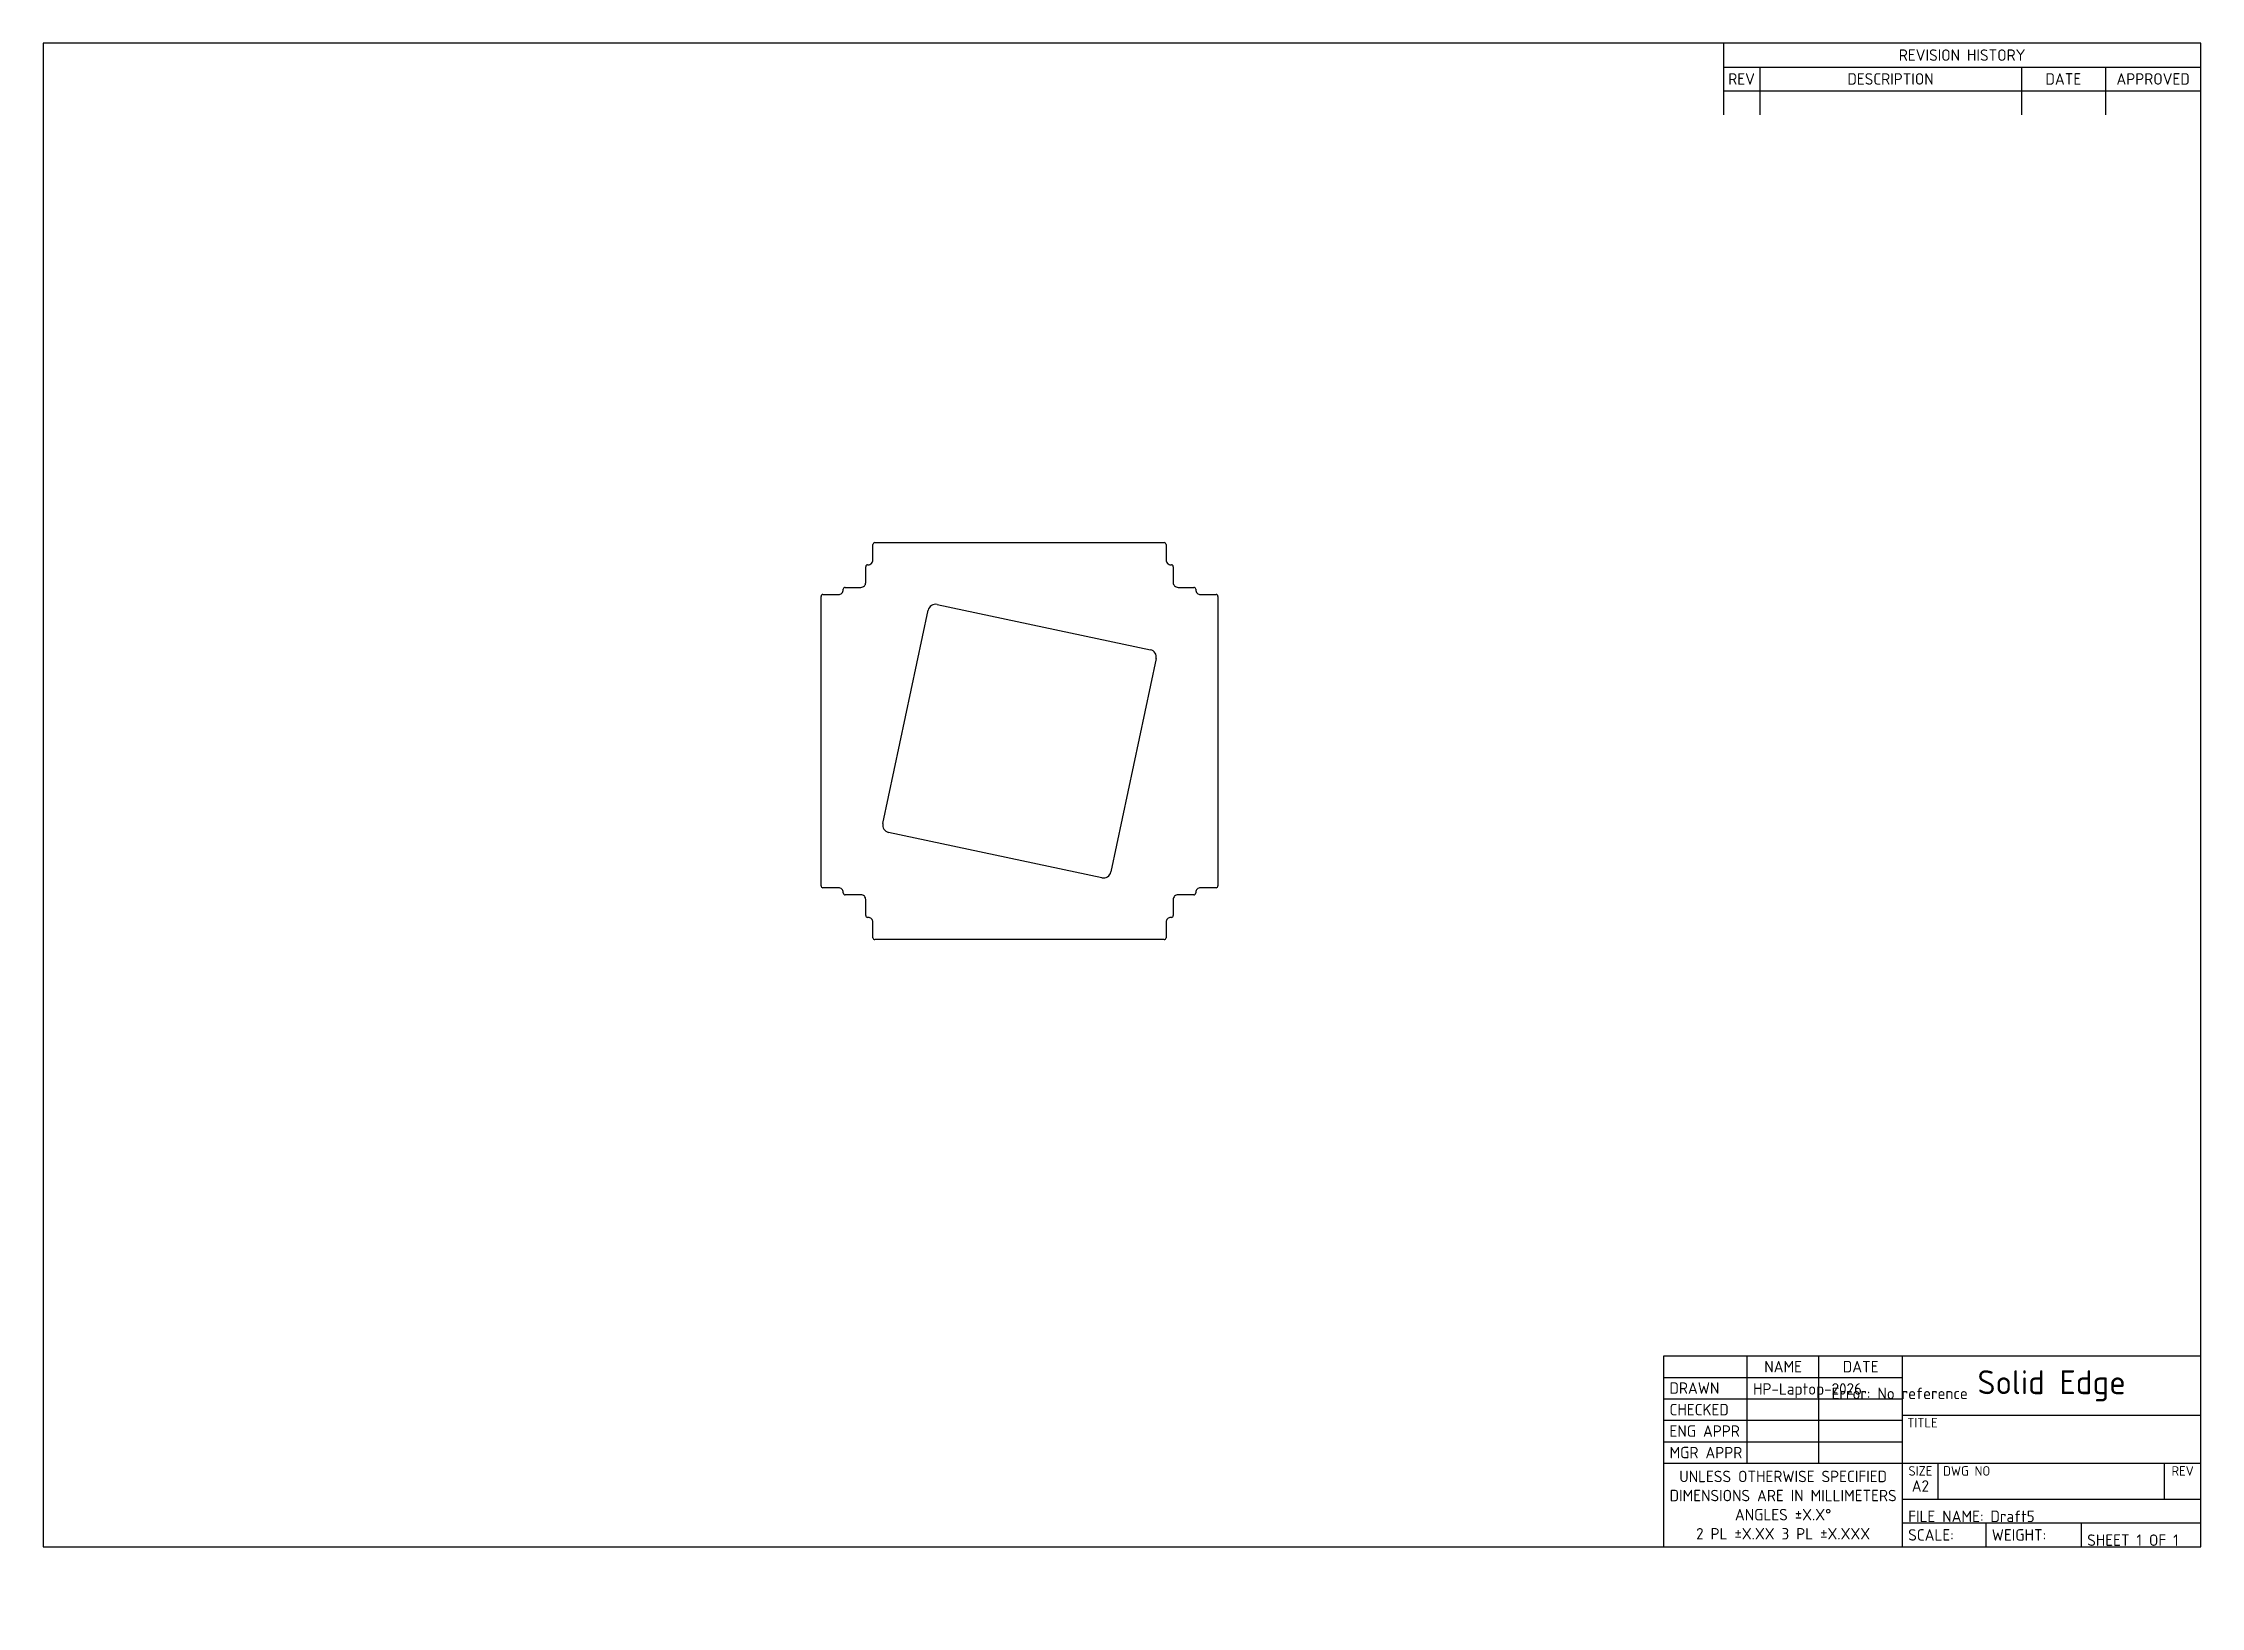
# Model space of a CAD drawing. Header units: millimetres. Extents: x 10 to 584, y -6 to 410.
import ezdxf
from ezdxf.entities.mleader import LeaderData, LeaderLine
from ezdxf.math import Vec2, Vec3

# ---------------------------------------------------------------- set-up
doc = ezdxf.new("R2010")
doc.units = ezdxf.units.MM
doc.layers.add('BEECON_+Z_END_CA', color=7, linetype='Continuous')
doc.layers.add('Default', color=7, linetype='Continuous')

# ---------------------------------------------------------------- blocks, each defined once
blk = doc.blocks.new('SE')
at = {"layer": 'BEECON_+Z_END_CA', "color": 7, "linetype": 'Continuous'}
for p, q in [((230.73, 272.51), (230.73, 276.64)), ((231.23, 277.14), (308.23, 277.14)), ((308.73, 276.64), (308.73, 272.51)), ((228.83, 266.51), (228.83, 270.74)), ((229.33, 271.24), (229.46, 271.24)), ((310, 271.24), (310.13, 271.24)), ((310.63, 270.74), (310.63, 266.51)), ((222.83, 264.61), (222.83, 264.74)), ((223.33, 265.24), (227.56, 265.24)), ((311.9, 265.24), (316.13, 265.24)), ((316.63, 264.74), (316.63, 264.61)), ((216.93, 185.84), (216.93, 262.84)), ((217.43, 263.34), (221.56, 263.34)), ((233.38, 202.42), (245.44, 259.16)), ((247.81, 260.7), (304.55, 248.64)), ((317.9, 263.34), (322.03, 263.34)), ((322.53, 262.84), (322.53, 185.84)), ((306.09, 246.27), (294.03, 189.53)), ((291.65, 187.99), (234.92, 200.05)), ((221.56, 185.34), (217.43, 185.34)), ((222.83, 183.94), (222.83, 184.07)), ((316.63, 184.07), (316.63, 183.94)), ((322.03, 185.34), (317.9, 185.34)), ((227.56, 183.44), (223.33, 183.44)), ((228.83, 177.94), (228.83, 182.17)), ((310.63, 182.17), (310.63, 177.94)), ((316.13, 183.44), (311.9, 183.44)), ((229.46, 177.44), (229.33, 177.44)), ((230.73, 172.04), (230.73, 176.17)), ((308.73, 176.17), (308.73, 172.04)), ((310.13, 177.44), (310, 177.44)), ((308.23, 171.54), (231.23, 171.54))]:
    blk.add_line(p, q, dxfattribs=at)
for centre, radius, start, end in [((231.23, 276.64), 0.5, 90.00015, 179.99985), ((308.23, 276.64), 0.5, 0.00015, 89.99985), ((229.33, 270.74), 0.5, 90.00015, 179.99985), ((229.46, 272.51), 1.27, 269.99994, 0), ((310, 272.51), 1.27, 179.99994, 270.00006), ((310.13, 270.74), 0.5, 0.00015, 89.99985), ((221.56, 264.61), 1.27, 269.99994, 0), ((223.33, 264.74), 0.5, 90.00015, 179.99985), ((227.56, 266.51), 1.27, 269.99994, 0), ((311.9, 266.51), 1.27, 179.99994, 270.00006), ((316.13, 264.74), 0.5, 0.00015, 89.99985), ((317.9, 264.61), 1.27, 179.99994, 270.00006), ((217.43, 262.84), 0.5, 90.00015, 179.99985), ((247.4, 258.74), 2, 78, 168), ((322.03, 262.84), 0.5, 0.00015, 89.99985), ((304.13, 246.68), 2, 348, 78), ((235.34, 202.01), 2, 168, 258), ((292.07, 189.95), 2, 258, 348), ((217.43, 185.84), 0.5, 180.00015, 269.99985), ((221.56, 184.07), 1.27, 0, 90.00006), ((223.33, 183.94), 0.5, 180.00015, 269.99985), ((316.13, 183.94), 0.5, 270.00015, 359.99985), ((317.9, 184.07), 1.27, 89.99994, 180.00006), ((322.03, 185.84), 0.5, 270.00015, 359.99985), ((227.56, 182.17), 1.27, 0, 90.00006), ((229.33, 177.94), 0.5, 180.00015, 269.99985), ((310.13, 177.94), 0.5, 270.00015, 359.99985), ((311.9, 182.17), 1.27, 89.99994, 180.00006), ((229.46, 176.17), 1.27, 0, 90.00006), ((310, 176.17), 1.27, 89.99994, 180.00006), ((231.23, 172.04), 0.5, 180.00015, 269.99985), ((308.23, 172.04), 0.5, 270.00015, 359.99985)]:
    blk.add_arc(centre, radius, start, end, dxfattribs=at)
blk = doc.blocks.new('_DOT')
at = {"color": 0}
blk.add_line((0, 0), (-1, 0), dxfattribs=at)
at = {"color": 0, "const_width": 0.333}
blk.add_lwpolyline([(-0.1665, 0, 1), (0.1665, 0, 1)], format="xyb", close=True, dxfattribs=at)

msp = doc.modelspace()

# ---------------------------------------------------------------- linework, layer by layer
at = {"layer": 'Default', "color": 7, "linetype": 'Continuous'}
for p, q in [((584, 410), (10, 410)), ((10, 410), (10, 10)), ((457, 410), (457, 390.95)), ((584, 10), (584, 410)), ((457, 403.65), (584, 403.65)), ((466.65, 403.65), (466.65, 390.95)), ((536.25, 403.65), (536.25, 390.95)), ((558.6, 403.65), (558.6, 390.95)), ((457, 397.3), (584, 397.3)), ((441.12, 10), (441.12, 60.8)), ((441.12, 60.8), (584, 60.8)), ((463.35, 32.23), (463.35, 60.8)), ((482.4, 32.23), (482.4, 60.8)), ((504.62, 10), (504.62, 60.8)), ((441.12, 55.09), (504.62, 55.09)), ((441.12, 49.37), (504.62, 49.37)), ((441.12, 43.66), (504.62, 43.66)), ((504.62, 45.05), (584, 45.05)), ((441.12, 37.94), (504.62, 37.94)), ((441.12, 32.23), (584, 32.23)), ((514.15, 22.7), (514.15, 32.1)), ((574.35, 22.7), (574.35, 32.1)), ((504.62, 22.7), (584, 22.7)), ((504.62, 16.35), (584, 16.35)), ((526.85, 10), (526.85, 16.35)), ((552.25, 10), (552.25, 16.35)), ((10, 10), (584, 10))]:
    msp.add_line(p, q, dxfattribs=at)

# ---------------------------------------------------------------- block references
at = {"layer": 'Default'}
msp.add_blockref('SE', (0, 0), dxfattribs=at)

# ---------------------------------------------------------------- texts
for s, insert, char_height, width, attachment_point in [('{\\fSolid Edge ISO|b0||i0||c0|p34;\\C7;\\H3.048;\\W1.;REVISION HISTORY}', (520.5, 406.82), 3.048, 127, 5), ('{\\fSolid Edge ISO|b0||i0||c0|p34;\\C7;\\H3.048;\\W1.;REV}', (461.83, 400.48), 3.048, 9.652, 5), ('{\\fSolid Edge ISO|b0||i0||c0|p34;\\C7;\\H3.048;\\W1.;DESCRIPTION}', (501.45, 400.48), 3.048, 69.596, 5), ('{\\fSolid Edge ISO|b0||i0||c0|p34;\\C7;\\H3.048;\\W1.;DATE}', (547.42, 400.48), 3.048, 22.352, 5), ('{\\fSolid Edge ISO|b0||i0||c0|p34;\\C7;\\H3.048;\\W1.;APPROVED}', (571.3, 400.48), 3.048, 25.4, 5), ('{\\fSolid Edge ISO|b0||i0||c0|p34;\\C7;\\H3.048;\\W1.;NAME}', (472.88, 57.94), 3.048, 19.05, 5), ('{\\fSolid Edge ISO|b0||i0||c0|p34;\\C7;\\H3.048;\\W1.;DATE}', (493.51, 57.94), 3.048, 22.225, 5), ('{\\fSolid Edge ISO|b0||i0||c0|p34;\\C7;\\H3.048;\\W1.;DRAWN}', (442.65, 52.23), 3.048, 20.701, 4), ('{\\fSolid Edge ISO|b1||i0||c0|p34;\\C7;\\H6.35;\\W1.;Solid Edge}', (544.31, 52.83), 6.35, 79.375, 5), ('{\\fSolid Edge ISO|b0||i0||c0|p34;\\C7;\\H3.048;\\W1.;CHECKED}', (442.65, 46.51), 3.048, 20.7397, 4), ('{\\fSolid Edge ISO|b0||i0||c0|p34;\\C7;\\H3.048;\\W1.;ENG APPR}', (442.65, 40.8), 3.048, 21.9986, 4), ('{\\fSolid Edge ISO|b0||i0||c0|p34;\\C7;\\H2.54;\\W1.;TITLE}', (505.89, 44.3), 2.54, 78.105, 1), ('{\\fSolid Edge ISO|b0||i0||c0|p34;\\C7;\\H3.048;\\W1.;MGR APPR}', (442.65, 35.08), 3.048, 22.6612, 4), ('{\\fSolid Edge ISO|b0||i0||c0|p34;\\C7;\\H3.048;\\W1.;UNLESS OTHERWISE SPECIFIED\\P}{\\fSolid Edge ISO|b0||i0||c0|p34;\\C7;\\H3.048;\\W1.;DIMENSIONS ARE IN MILLIMETERS\\P}{\\fSolid Edge ISO|b0||i0||c0|p34;\\C7;\\H3.048;\\W1.;ANGLES ±X.X°\\P}{\\fSolid Edge ISO|b0||i0||c0|p34;\\C7;\\H3.048;\\W1.;2 PL ±X.XX 3 PL ±X.XXX}', (472.88, 21.11), 3.048, 63.5, 5), ('{\\fSolid Edge ISO|b0||i0||c0|p34;\\C7;\\H2.54;\\W1.;SIZE}', (509.39, 31.47), 2.54, 9.525, 2), ('{\\fSolid Edge ISO|b0||i0||c0|p34;\\C7;\\H2.54;\\W1.;DWG NO}', (515.42, 31.47), 2.54, 58.928, 1), ('{\\fSolid Edge ISO|b0||i0||c0|p34;\\C7;\\H2.54;\\W1.;REV}', (579.17, 31.47), 2.54, 9.652, 2), ('{\\fSolid Edge ISO|b1||i0||c0|p34;\\C7;\\H3.048;\\W1.;A2}', (509.39, 26.19), 3.048, 9.525, 5), ('{\\fSolid Edge ISO|b0||i0||c0|p34;\\C7;\\H3.048;\\W1.;SCALE:}', (506.15, 13.18), 3.048, 20.701, 4), ('{\\fSolid Edge ISO|b0||i0||c0|p34;\\C7;\\H3.048;\\W1.;WEIGHT:}', (528.37, 13.18), 3.048, 23.876, 4)]:
    msp.add_mtext(s, dxfattribs=dict(at, insert=insert, char_height=char_height, width=width, attachment_point=attachment_point))

# ---------------------------------------------------------------- leaders
at = {"layer": 'Default', "color": 7, "linetype": 'Continuous'}
ml = msp.add_multileader_mtext('Standard', dxfattribs=at)
ml.set_content('{\\pxsm0.9;\\fSolid Edge ISO|b0||i0||c0|p34;\\W1.;HP-Laptop-2026\\P}', color=256)
ml.set_leader_properties()
ml.set_arrow_properties(name='DOT')
ml.build(insert=Vec2(0, 0))
ml.multileader.update_dxf_attribs({"leader_type": 0, "dogleg_length": 0, "arrow_head_size": 3.05})
ctx = ml.context
ctx.base_point, ctx.char_height, ctx.arrow_head_size = Vec3(0, 0), 3.048, 3.05
ctx.mtext.insert = Vec3(464.87, 53.54)
ml = msp.add_multileader_mtext('Standard', dxfattribs=at)
ml.set_content('{\\pxsm0.9;\\fSolid Edge ISO|b0||i0||c0|p34;\\W1.; Error: No reference\\P}', color=256)
ml.set_leader_properties()
ml.set_arrow_properties(name='DOT')
ml.build(insert=Vec2(0, 0))
ml.multileader.update_dxf_attribs({"leader_type": 0, "dogleg_length": 0, "arrow_head_size": 3.05})
ctx = ml.context
ctx.base_point, ctx.char_height, ctx.arrow_head_size = Vec3(0, 0), 3.048, 3.05
ctx.mtext.insert = Vec3(483.92, 52.35)
ml = msp.add_multileader_mtext('Standard', dxfattribs=at)
ml.set_content('{\\pxsm0.9;\\fSolid Edge ISO|b0||i0||c0|p34;\\W1.;FILE NAME: Draft5\\P}', color=256)
ml.set_leader_properties()
ml.set_arrow_properties(name='DOT')
ml.build(insert=Vec2(0, 0))
ml.multileader.update_dxf_attribs({"leader_type": 0, "dogleg_length": 0, "arrow_head_size": 3.05})
ctx = ml.context
ctx.base_point, ctx.char_height, ctx.arrow_head_size = Vec3(0, 0), 3.048, 3.05
ctx.mtext.insert = Vec3(506.15, 19.64)
ml = msp.add_multileader_mtext('Standard', dxfattribs=at)
ml.set_content('{\\pxsm0.9;\\fSolid Edge ISO|b0||i0||c0|p34;\\W1.;SHEET 1 OF 1\\P}', color=256)
ml.set_leader_properties()
ml.set_arrow_properties(name='DOT')
ml.build(insert=Vec2(0, 0))
ml.multileader.update_dxf_attribs({"leader_type": 0, "dogleg_length": 0, "arrow_head_size": 3.05})
ctx = ml.context
ctx.base_point, ctx.char_height, ctx.arrow_head_size = Vec3(0, 0), 3.048, 3.05
ctx.mtext.insert = Vec3(553.77, 13.31)

doc.saveas('drawing.dxf')
